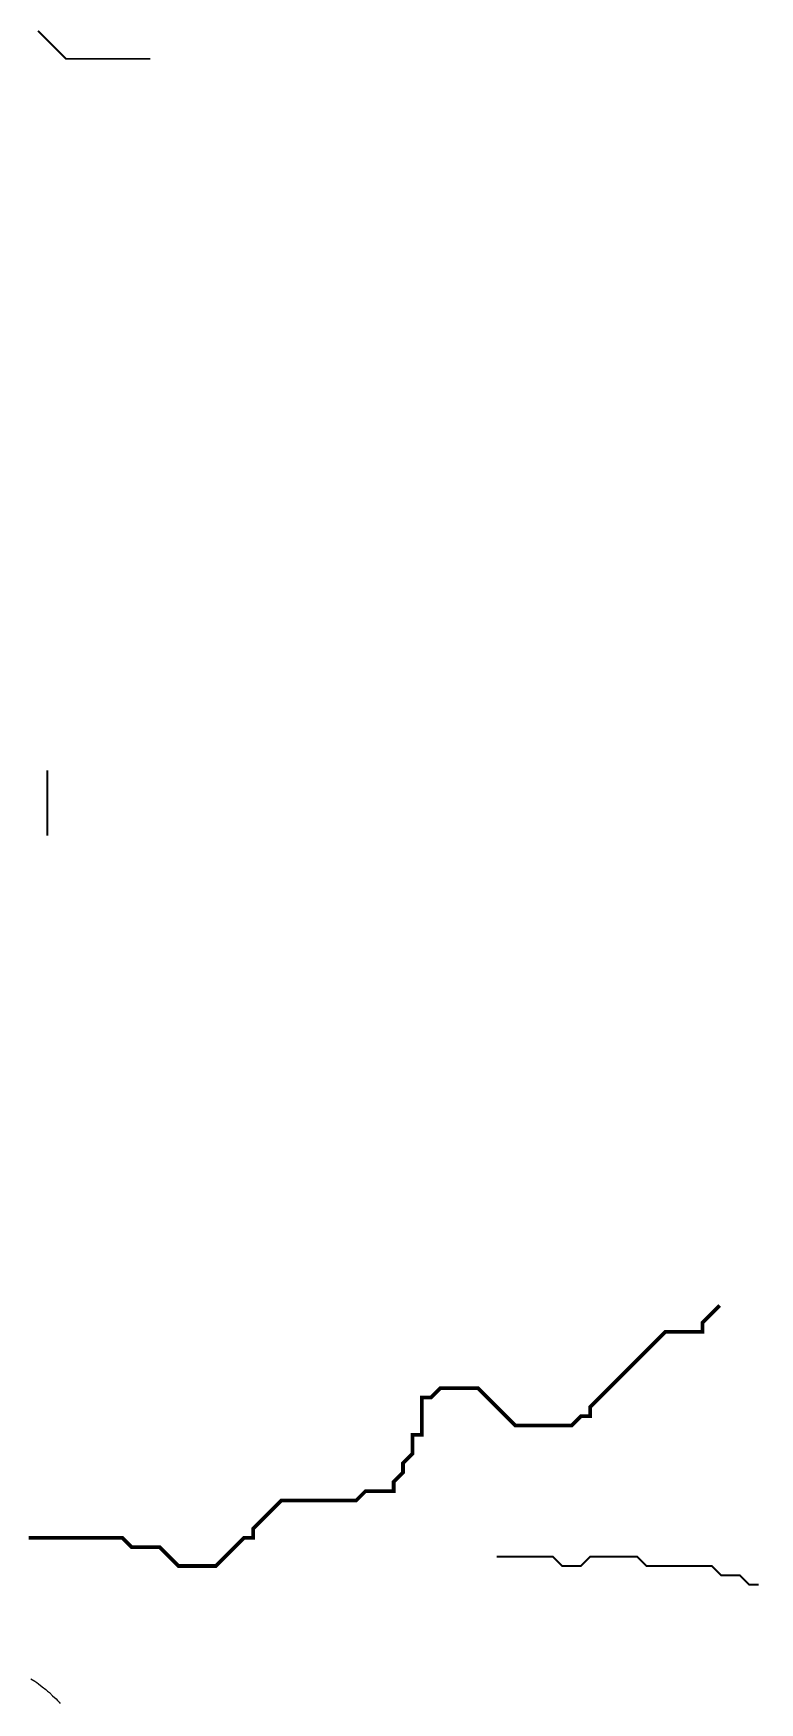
# Model space of a CAD drawing. Header units: metres. Extents: x 441395 to 476894, y 2561381 to 2578972.
# Drawn here: x 446949 to 447259, y 2566827 to 2567540 of the extents above; entities that cross this region are included whole.
import ezdxf

# ---------------------------------------------------------------- set-up
doc = ezdxf.new("R2010")
doc.units = ezdxf.units.M
doc.header["$LTSCALE"] = 8
doc.linetypes.add('DASHED', pattern=[1.524, 1.27, -0.254])
for name, color, linetype in [('A_CATCHMENTS', 7, 'Continuous'), ('A_ENVELOPE', 3, 'Continuous'), ('A_STREAMS', 5, 'Continuous')]:
    doc.layers.add(name, color=color, linetype=linetype)

msp = doc.modelspace()

# ---------------------------------------------------------------- linework, layer by layer
at = {"layer": 'A_CATCHMENTS', "color": 1, "linetype": 'DASHED'}
msp.add_lwpolyline([(446947.67, 2566836.75), (446949.34, 2566835.73), (446950.13, 2566835.14), (446950.95, 2566834.6), (446952.48, 2566833.37), (446954.04, 2566832.18), (446954.77, 2566831.52), (446955.53, 2566830.9), (446956.93, 2566829.53), (446958.38, 2566828.2), (446959.03, 2566827.46), (446959.73, 2566826.78), (446960.2, 2566826.22)], dxfattribs=at)
at = {"layer": 'A_ENVELOPE', "color": 3}
msp.add_lwpolyline([(446947.67, 2566836.75), (446949.34, 2566835.73), (446950.13, 2566835.14), (446950.95, 2566834.6), (446952.48, 2566833.37), (446954.04, 2566832.18), (446954.77, 2566831.52), (446955.53, 2566830.9), (446956.93, 2566829.53), (446958.38, 2566828.2), (446959.03, 2566827.46), (446959.73, 2566826.78), (446960.2, 2566826.22)], dxfattribs=at)
at = {"layer": 'A_STREAMS', "color": 5}
for points, const_width in [([(446998.69, 2567529.3), (446994.69, 2567529.3), (446990.69, 2567529.3), (446986.69, 2567529.3), (446982.69, 2567529.3), (446978.69, 2567529.3), (446974.68, 2567529.3), (446970.68, 2567529.3), (446966.68, 2567529.3), (446962.68, 2567529.3), (446958.68, 2567533.3), (446954.67, 2567537.3), (446950.67, 2567541.31)], 0.8), ([(446954.67, 2567225.17), (446954.67, 2567221.16), (446954.67, 2567217.16), (446954.67, 2567213.16), (446954.67, 2567209.16), (446954.67, 2567205.16), (446954.67, 2567201.15), (446954.67, 2567197.15)], 0.8), ([(447242.08, 2566996.35), (447238.8, 2566993.06), (447234.8, 2566989.06), (447234.8, 2566985.06), (447230.8, 2566985.06), (447226.79, 2566985.06), (447222.79, 2566985.06), (447218.79, 2566985.06), (447214.79, 2566981.06), (447210.79, 2566977.05), (447206.78, 2566973.05), (447202.78, 2566969.05), (447198.78, 2566965.05), (447194.78, 2566961.05), (447190.78, 2566957.05), (447186.78, 2566953.04), (447186.78, 2566949.04), (447182.77, 2566949.04), (447178.77, 2566945.04), (447174.77, 2566945.04), (447170.77, 2566945.04), (447166.77, 2566945.04), (447162.77, 2566945.04), (447158.76, 2566945.04), (447154.76, 2566945.04), (447150.76, 2566949.04), (447146.76, 2566953.04), (447142.76, 2566957.05), (447138.76, 2566961.05), (447134.75, 2566961.05), (447130.75, 2566961.05), (447126.75, 2566961.05), (447122.75, 2566961.05), (447118.75, 2566957.05), (447114.74, 2566957.05), (447114.74, 2566953.04), (447114.74, 2566949.04), (447114.74, 2566945.04), (447114.74, 2566941.04), (447110.74, 2566941.04), (447110.74, 2566937.04), (447110.74, 2566933.03), (447106.74, 2566929.03), (447106.74, 2566925.03), (447102.74, 2566921.03), (447102.74, 2566917.03), (447098.74, 2566917.03), (447094.74, 2566917.03), (447090.73, 2566917.03), (447086.73, 2566913.03), (447082.73, 2566913.03), (447078.73, 2566913.03), (447074.73, 2566913.03), (447070.73, 2566913.03), (447066.72, 2566913.03), (447062.72, 2566913.03), (447058.72, 2566913.03), (447054.72, 2566913.03), (447050.72, 2566909.02), (447046.71, 2566905.02), (447042.71, 2566901.02), (447042.71, 2566897.02), (447038.71, 2566897.02), (447034.71, 2566893.02), (447030.71, 2566889.02), (447026.71, 2566885.01), (447022.7, 2566885.01), (447018.7, 2566885.01), (447014.7, 2566885.01), (447010.7, 2566885.01), (447006.7, 2566889.02), (447002.7, 2566893.02), (446998.69, 2566893.02), (446994.69, 2566893.02), (446990.69, 2566893.02), (446986.69, 2566897.02), (446982.69, 2566897.02), (446978.69, 2566897.02), (446974.68, 2566897.02), (446970.68, 2566897.02), (446966.68, 2566897.02), (446962.68, 2566897.02), (446958.68, 2566897.02), (446954.67, 2566897.02), (446950.67, 2566897.02), (446946.67, 2566897.02)], 1.6), ([(447258.81, 2566877.01), (447254.81, 2566877.01), (447250.8, 2566881.01), (447246.8, 2566881.01), (447242.8, 2566881.01), (447238.8, 2566885.01), (447234.8, 2566885.01), (447230.8, 2566885.01), (447226.79, 2566885.01), (447222.79, 2566885.01), (447218.79, 2566885.01), (447214.79, 2566885.01), (447210.79, 2566885.01), (447206.78, 2566889.02), (447202.78, 2566889.02), (447198.78, 2566889.02), (447194.78, 2566889.02), (447190.78, 2566889.02), (447186.78, 2566889.02), (447182.77, 2566885.01), (447178.77, 2566885.01), (447174.77, 2566885.01), (447170.77, 2566889.02), (447166.77, 2566889.02), (447162.77, 2566889.02), (447158.76, 2566889.02), (447154.76, 2566889.02), (447150.76, 2566889.02), (447146.76, 2566889.02)], 0.8)]:
    msp.add_lwpolyline(points, dxfattribs=dict(at, const_width=const_width))

doc.saveas('drawing.dxf')
